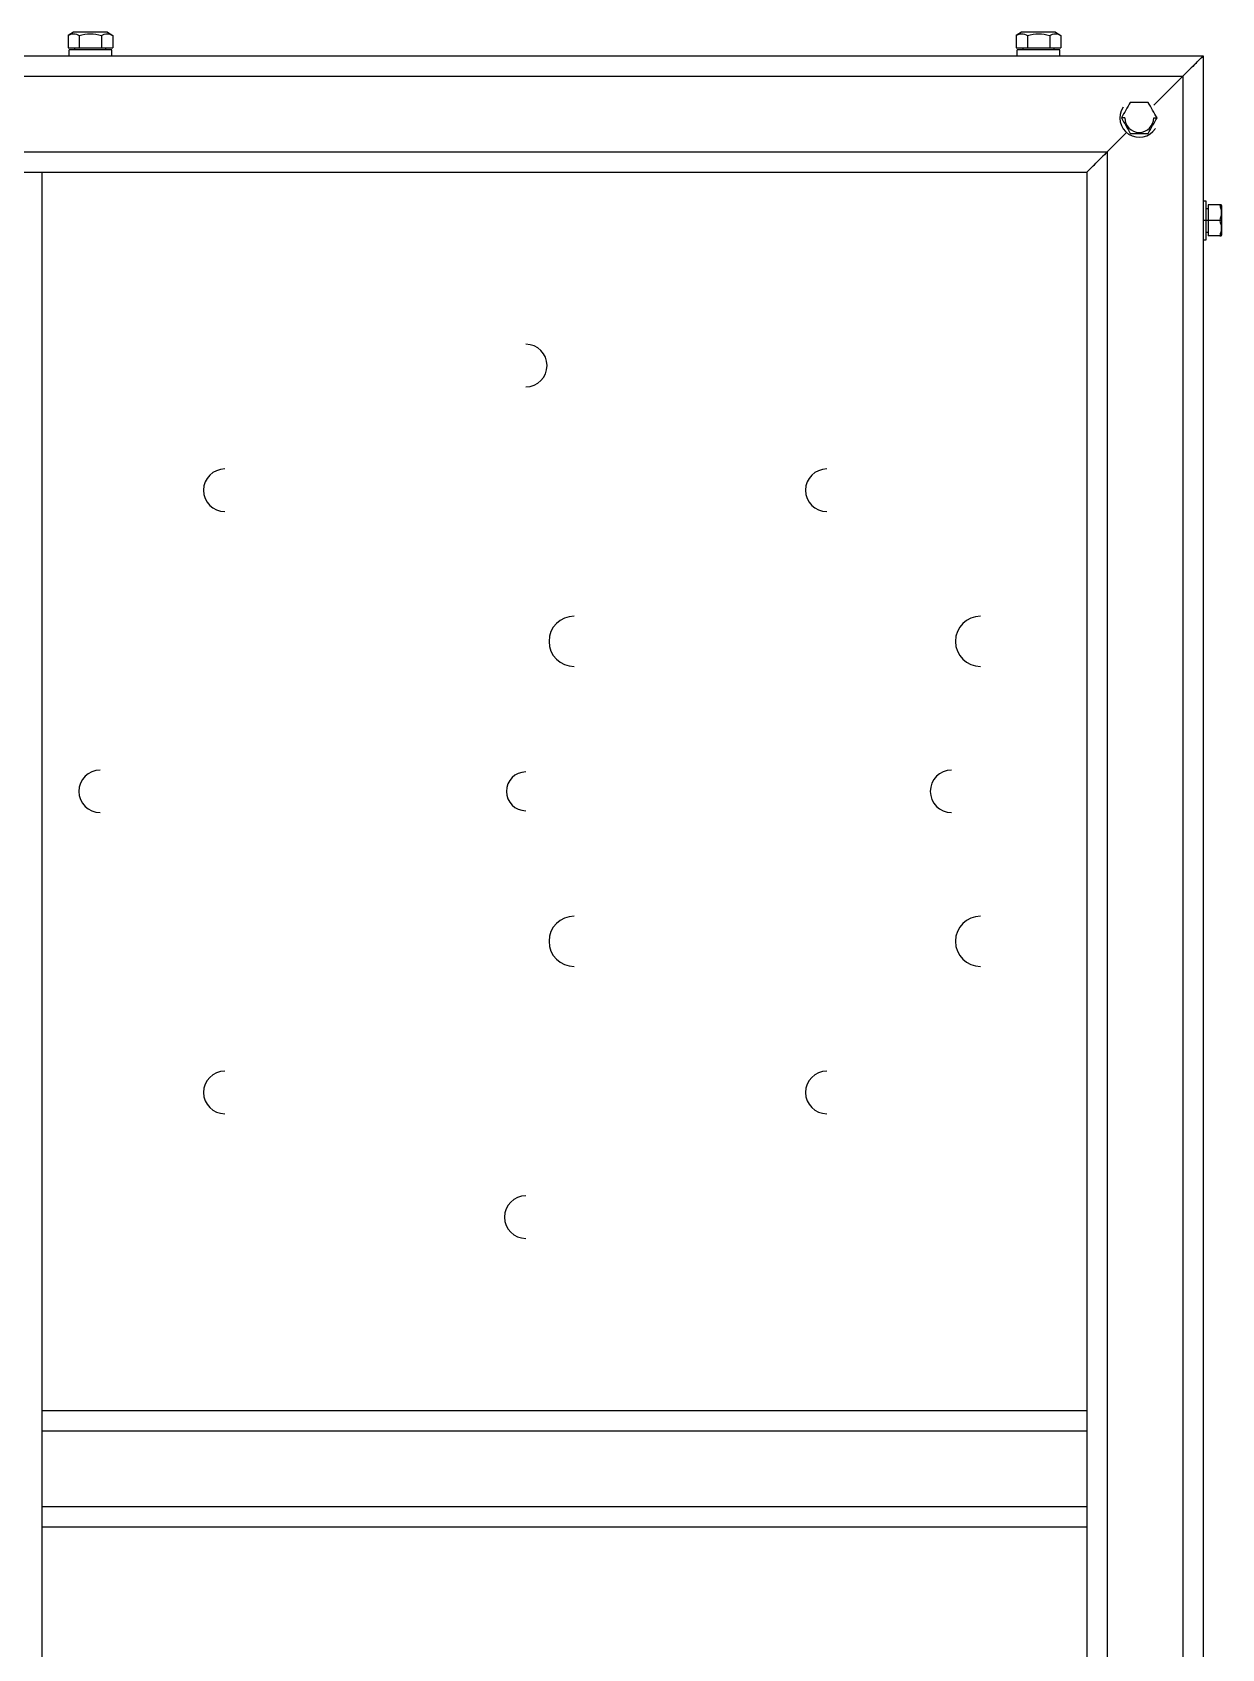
# Model space of a CAD drawing. Header units: millimetres. Extents: x -876 to 1110, y -521 to 521.
# Drawn here: x 658 to 965.3, y 103.5 to 521.1 of the extents above; entities that cross this region are included whole.
import ezdxf

# ---------------------------------------------------------------- set-up
doc = ezdxf.new("R2010")
doc.units = ezdxf.units.MM

msp = doc.modelspace()

# ---------------------------------------------------------------- linework, layer by layer
at = {"color": 7, "linetype": 'Continuous', "lineweight": 25}
for p, q in [((668.59, 521.1), (667.2, 520.3)), ((667.2, 520.3), (667.2, 517.1)), ((677.37, 521.1), (668.59, 521.1)), ((670.09, 520.3), (670.09, 517.1)), ((675.86, 520.3), (675.86, 517.1)), ((677.37, 521.1), (678.75, 520.3)), ((678.75, 520.3), (678.75, 517.1)), ((913.59, 521.1), (912.2, 520.3)), ((912.2, 520.3), (912.2, 517.1)), ((922.37, 521.1), (913.59, 521.1)), ((915.09, 520.3), (915.09, 517.1)), ((920.86, 520.3), (920.86, 517.1)), ((922.37, 521.1), (923.75, 520.3)), ((923.75, 520.3), (923.75, 517.1)), ((-869.52, 515), (960.48, 515)), ((667.2, 517.1), (678.75, 517.1)), ((667.48, 515), (667.48, 516.6)), ((678.48, 516.6), (667.48, 516.6)), ((668.98, 516.6), (668.98, 517.1)), ((676.98, 516.6), (676.98, 517.1)), ((678.48, 515), (678.48, 516.6)), ((912.2, 517.1), (923.75, 517.1)), ((923.48, 516.6), (912.48, 516.6)), ((912.48, 515), (912.48, 516.6)), ((913.98, 516.6), (913.98, 517.1)), ((921.98, 516.6), (921.98, 517.1)), ((923.48, 515), (923.48, 516.6)), ((960.48, 515), (960.48, -515)), ((-864.32, 509.8), (955.28, 509.8)), ((947.75, 502.27), (955.28, 509.8)), ((955.28, 509.8), (955.28, -509.8)), ((940.23, 499), (939.36, 499)), ((947.73, 499), (948.6, 499)), ((940.7, 495.22), (935.68, 490.2)), ((-844.72, 490.2), (935.68, 490.2)), ((935.68, 490.2), (935.68, -490.2)), ((-839.52, 485), (930.48, 485)), ((660.48, -485), (660.48, 485)), ((930.48, 485), (930.48, -485)), ((961.28, 477.5), (960.48, 477.5)), ((961.28, 467.5), (961.28, 477.5)), ((961.78, 476.5), (961.78, 468.5)), ((964.78, 476.5), (961.78, 476.5)), ((965.28, 476.25), (965.13, 476.5)), ((965.28, 468.75), (965.28, 476.25)), ((965.28, 472.5), (960.48, 472.5)), ((961.78, 475.5), (961.28, 475.5)), ((961.28, 469.5), (961.78, 469.5)), ((964.78, 468.5), (961.78, 468.5)), ((965.13, 468.5), (965.28, 468.75)), ((960.48, 467.5), (961.28, 467.5)), ((660.48, 165), (930.48, 165)), ((660.48, 159.8), (930.48, 159.8)), ((660.48, 140.2), (930.48, 140.2)), ((660.48, 135), (930.48, 135))]:
    msp.add_line(p, q, dxfattribs=at)
for centre, radius, start, end in [((943.98, 499), 5, 146.8424, 326.8424), ((943.98, 499), 3.75, 180, 0), ((785.48, 435), 5.5, 270, 90), ((707.7, 402.78), 5.5, 90, 270), ((863.26, 402.78), 5.5, 90, 270), ((797.98, 363.75), 6.5, 90, 270), ((902.98, 363.75), 6.5, 90, 270), ((675.48, 325), 5.5, 90, 270), ((785.48, 325), 5, 90, 270), ((895.48, 325), 5.5, 90, 270), ((797.98, 286.25), 6.5, 90, 270), ((902.98, 286.25), 6.5, 90, 270), ((707.7, 247.22), 5.5, 90, 270), ((863.26, 247.22), 5.5, 90, 270), ((785.48, 215), 5.5, 90, 270)]:
    msp.add_arc(centre, radius, start, end, dxfattribs=at)
for points, knots in [([(667.2, 520.3), (667.68, 520.52), (668.65, 520.97), (669.61, 520.52), (670.09, 520.3)], [0, 0, 0, 0, 0.499067, 1, 1, 1, 1]), ([(670.09, 520.3), (671.05, 520.52), (672.98, 520.97), (674.9, 520.52), (675.86, 520.3)], [0, 0, 0, 0, 0.499863, 1, 1, 1, 1]), ([(675.86, 520.3), (676.34, 520.52), (677.31, 520.97), (678.27, 520.52), (678.75, 520.3)], [0, 0, 0, 0, 0.4990672, 1, 1, 1, 1]), ([(912.2, 520.3), (912.68, 520.52), (913.65, 520.97), (914.61, 520.52), (915.09, 520.3)], [0, 0, 0, 0, 0.499067, 1, 1, 1, 1]), ([(915.09, 520.3), (916.05, 520.52), (917.98, 520.97), (919.9, 520.52), (920.86, 520.3)], [0, 0, 0, 0, 0.499863, 1, 1, 1, 1]), ([(920.86, 520.3), (921.34, 520.52), (922.31, 520.97), (923.27, 520.52), (923.75, 520.3)], [0, 0, 0, 0, 0.4990672, 1, 1, 1, 1]), ([(955.28, 509.8), (955.76, 510.28), (956.73, 511.25), (958.11, 512.63), (959.23, 513.75), (959.98, 514.5), (960.4, 514.92), (960.45, 514.97), (960.48, 515)], [0, 0, 0, 0, 0.204354, 0.415712, 0.616815, 0.759332, 0.886228, 1, 1, 1, 1]), ([(960.48, 515), (960.44, 514.96), (960.35, 514.87), (959.64, 514.16), (958.5, 513.02), (956.99, 511.51), (955.84, 510.36), (955.28, 509.8)], [0, 0, 0, 0, 0.1467542, 0.3161257, 0.5102478, 0.7577933, 1, 1, 1, 1]), ([(941.67, 503), (941.28, 502.33), (940.51, 501), (939.74, 499.67), (939.36, 499)], [0, 0, 0, 0, 0.499067, 1, 1, 1, 1]), ([(946.29, 503), (945.52, 503), (943.98, 503), (942.44, 503), (941.67, 503)], [0, 0, 0, 0, 0.500142, 1, 1, 1, 1]), ([(948.6, 499), (948.21, 499.66), (947.44, 501), (946.67, 502.33), (946.29, 503)], [0, 0, 0, 0, 0.499067, 1, 1, 1, 1]), ([(939.36, 499), (939.74, 498.33), (940.51, 497), (941.28, 495.67), (941.67, 495)], [0, 0, 0, 0, 0.499067, 1, 1, 1, 1]), ([(946.29, 495), (946.67, 495.66), (947.44, 497), (948.21, 498.33), (948.6, 499)], [0, 0, 0, 0, 0.499067, 1, 1, 1, 1]), ([(941.67, 495), (942.44, 495), (943.98, 495), (945.52, 495), (946.29, 495)], [0, 0, 0, 0, 0.499858, 1, 1, 1, 1]), ([(930.48, 485), (930.52, 485.04), (930.61, 485.13), (931.31, 485.83), (932.45, 486.97), (933.97, 488.49), (935.11, 489.63), (935.68, 490.2)], [0, 0, 0, 0, 0.146754, 0.316126, 0.510248, 0.757793, 1, 1, 1, 1]), ([(935.68, 490.2), (935.2, 489.72), (934.23, 488.75), (932.84, 487.36), (931.72, 486.24), (930.98, 485.5), (930.55, 485.07), (930.5, 485.02), (930.48, 485)], [0, 0, 0, 0, 0.204354, 0.415712, 0.616815, 0.759332, 0.886228, 1, 1, 1, 1]), ([(964.78, 476.5), (964.96, 475.83), (965.31, 474.5), (964.96, 473.17), (964.78, 472.5)], [0, 0, 0, 0, 0.499067, 1, 1, 1, 1]), ([(965.13, 476.5), (965.13, 476.5), (965.25, 476.5), (965.02, 476.5), (964.78, 476.5)], [0, 0, 0, 0, 0.000286, 1, 1, 1, 1]), ([(964.78, 472.5), (964.96, 471.83), (965.31, 470.5), (964.96, 469.17), (964.78, 468.5)], [0, 0, 0, 0, 0.4990673, 1, 1, 1, 1]), ([(964.78, 468.5), (965.02, 468.5), (965.25, 468.5), (965.13, 468.5), (965.13, 468.5)], [0, 0, 0, 0, 0.999714, 1, 1, 1, 1])]:
    msp.add_open_spline(points, degree=3, knots=knots, dxfattribs=at)

doc.saveas('drawing.dxf')
